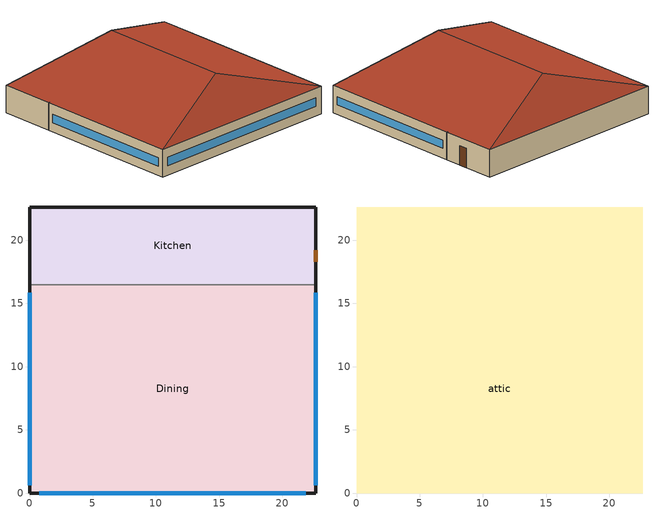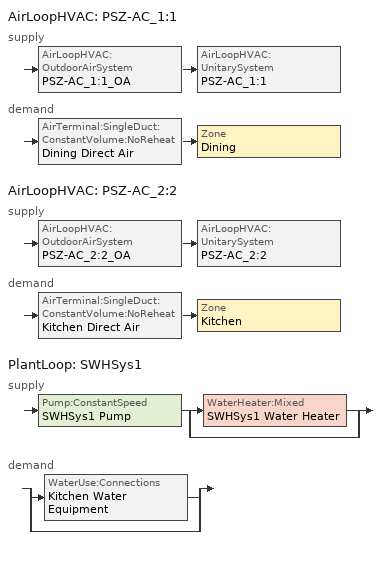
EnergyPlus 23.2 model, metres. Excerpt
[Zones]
Dining
 floor ground (Dining_Floor_Ffactor): 22.61,16.44 22.61,0 0,0 0,16.44 z0
 wall outside (nonres_ext_wall): 0,16.44 0,0 22.61,0 22.61,16.44 z0:3.05
 wall to Kitchen (int_wall): 22.61,16.44 0,16.44 z0:3.05
 window (NonreseastwestWindow_U_0.36_SHGC_0.38): 22.61,0.6 22.61,15.84 / 0,15.84 0,0.6 z1.07:1.98
 window (NonresWindow_U_0.36_SHGC_0.38): 0.75,0 21.86,0 z1.07:1.98
Kitchen
 floor ground (Kitchen_Floor_Ffactor): 22.61,22.61 22.61,16.44 0,16.44 0,22.61 z0
 wall outside (nonres_ext_wall): 22.61,16.44 22.61,22.61 0,22.61 0,16.44 z0:3.05
 door (Swinging Door_con): 22.61,18.29 22.61,19.21 z0:2.13
attic
 floor to Dining (nonres_roof_floor): 0,0 0,16.44 22.61,16.44 22.61,0 z3.05
 floor to Kitchen (nonres_roof_floor): 22.61,22.61 22.61,16.44 0,16.44 0,22.61 z3.05
 roof outside (AtticRoofDeck): 22.61,0,3.05 22.61,22.61,3.05 11.3,18.84,6.82 11.3,3.77,6.82; 22.61,22.61,3.05 0,22.61,3.05 11.3,18.84,6.82; 0,0,3.05 22.61,0,3.05 11.3,3.77,6.82; 0,22.61,3.05 0,0,3.05 11.3,3.77,6.82 11.3,18.84,6.82
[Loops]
AirLoopHVAC 'PSZ-AC_1:1'
 supply: AirLoopHVAC:OutdoorAirSystem 'PSZ-AC_1:1_OA' > AirLoopHVAC:UnitarySystem 'PSZ-AC_1:1'
 demand: AirTerminal:SingleDuct:ConstantVolume:NoReheat 'Dining Direct Air' > Zone 'Dining'
AirLoopHVAC 'PSZ-AC_2:2'
 supply: AirLoopHVAC:OutdoorAirSystem 'PSZ-AC_2:2_OA' > AirLoopHVAC:UnitarySystem 'PSZ-AC_2:2'
 demand: AirTerminal:SingleDuct:ConstantVolume:NoReheat 'Kitchen Direct Air' > Zone 'Kitchen'
PlantLoop 'SWHSys1'
 supply: Pump:ConstantSpeed 'SWHSys1 Pump' > split
  | WaterHeater:Mixed 'SWHSys1 Water Heater'
  | bypass
 demand: split
  | WaterUse:Connections 'Kitchen Water Equipment'
  | bypass
[Building]
RestaurantSitDown: Loads convergence tolerance value=0.04; Maximum number of warmup days=15; Minimum number of warmup days=6; North axis=0; Solar distribution=FullInteriorAndExterior; Temperature convergence tolerance value=0.2; Terrain=City
[Site:GroundTemperature:FCfactorMethod]
January ground temperature=7.1; February ground temperature=3; March ground temperature=-1; April ground temperature=0.8; May ground temperature=-0.2; June ground temperature=4.8; July ground temperature=6.1; August ground temperature=13.7; September ground temperature=22.2; October ground temperature=22.7; November ground temperature=21.7; December ground temperature=18.5
[Site:Location]
Denver-Aurora-Buckley.AFB_CO_USA WMO=724695: Elevation=1726; Latitude=39.72; Longitude=-104.75; Time zone=-7
[Site:WaterMainsTemperature]
Annual average outdoor air temperature=9.95; Calculation method=Correlation; Maximum difference in monthly average outdoor air temperatures=23.7
[SizingPeriod:DesignDay] Barometric pressure=82237; Day of month=21; Daylight saving time indicator=No; Dry bulb temperature range modifier type=DefaultMultipliers; Humidity condition type=WetBulb; Rain indicator=No; Snow indicator=No
Name | Ashrae clear sky optical depth for beam irradiance taub | Ashrae clear sky optical depth for diffuse irradiance taud | Daily dry bulb temperature range | Day type | Maximum dry bulb temperature | Month | Solar model indicator | Wetbulb or dewpoint at maximum dry bulb | Wind direction | Wind speed | Sky clearness
Denver-Aurora-Buckley.AFB_CO_USA Ann Clg .4% Condns DB=>MWB | 0.423 | 2.02 | 14.8 | SummerDesignDay | 33.9 | 7 | ASHRAETau | 15 | 30 | 3.6
Denver-Aurora-Buckley.AFB_CO_USA Ann Htg 99.6% Condns DB |  |  | 0 | WinterDesignDay | -17.9 | 12 | ASHRAEClearSky | -17.9 | 180 | 2.5 | 0
[Construction]
AtticRoofDeck: F12 Asphalt shingles, G02 16mm plywood
InteriorFurnishings: Std Wood 6inch
NonresWindow_U_0.36_SHGC_0.38: Nonres Window Glazing Layer
NonreseastwestWindow_U_0.36_SHGC_0.38: Nonres East West Glazing Layer
Swinging Door_con: Opaque Door panel_con
int_wall: G01 13mm gypsum board, G01 13mm gypsum board
nonres_ext_wall: F07 25mm stucco, G01 16mm gypsum board, Nonres_Exterior_Wall_Insulation, G01 16mm gypsum board
nonres_roof_floor: G01 16mm gypsum board, Nonres_Roof_Insulation
[Construction:FfactorGroundFloor] F factor=0.90012
Name | Area | Perimeterexposed
Dining_Floor_Ffactor | 371.748 | 55.4941
Kitchen_Floor_Ffactor | 139.405 | 34.9407
[Material]
Name | Conductivity | Density | Roughness | Solar absorptance | Specific heat | Thermal absorptance | Thickness | Visible absorptance
F07 25mm stucco | 0.72 | 1856 | Smooth | 0.7 | 840 | 0.9 | 0.0254 | 0.7
F12 Asphalt shingles | 0.04 | 1120 | VeryRough | 0.7 | 1260 | 0.9 | 0.0032
G01 13mm gypsum board | 0.16 | 800 | Smooth | 0.7 | 1090 | 0.9 | 0.0127 | 0.5
G01 16mm gypsum board | 0.16 | 800 | MediumSmooth |  | 1090 |  | 0.0159
G02 16mm plywood | 0.12 | 544 | Smooth |  | 1210 |  | 0.0159
Std Wood 6inch | 0.12 | 540 | MediumSmooth | 0.7 | 1210 | 0.9 | 0.15 | 0.7
[Material:NoMass] Solar absorptance=0.7; Thermal absorptance=0.9; Visible absorptance=0.7
Name | Roughness | Thermal resistance
Nonres_Exterior_Wall_Insulation | MediumSmooth | 2.81843
Nonres_Roof_Insulation | MediumSmooth | 8.09878
Opaque Door panel_con | MediumRough | 0.475964
[WindowMaterial:SimpleGlazingSystem] Solar heat gain coefficient=0.38; U factor=2.04417; Visible transmittance=0.418
Nonres East West Glazing Layer; Nonres Window Glazing Layer
[AirLoopHVAC] Design supply air flow rate=Autosize
PSZ-AC_1:1; PSZ-AC_2:2
[AirLoopHVAC:UnitarySystem] Availability schedule=ALWAYS_ON; Control type=Load; Cooling supply air flow rate=Autosize; Cooling supply air flow rate method=SupplyAirFlowRate; Dehumidification control type=None; Dx heating coil sizing ratio=1; Fan placement=DrawThrough; Heating supply air flow rate=Autosize; Heating supply air flow rate method=SupplyAirFlowRate; Latent load control=SensibleOnlyLoadControl; Maximum supply air temperature=Autosize; Minimum supply air temperature=2; No load supply air flow rate=Autosize; No load supply air flow rate method=SupplyAirFlowRate; Supply air fan operating mode schedule=HVACOperationSchd; Use doas dx cooling coil=No
Name | Controlling zone or thermostat location | Cooling coil | Design specification multispeed object | Heating coil | Supply fan
PSZ-AC_1:1 | Dining | PSZ-AC_1:1_CoolC DXCoil | PSZ-AC_1:1_Unitary_Package_DX_Perf | PSZ-AC_1:1_HeatC | PSZ-AC_1:1_addAQ Fan
PSZ-AC_2:2 | Kitchen | PSZ-AC_2:2_CoolC DXCoil | PSZ-AC_2:2_Unitary_Package_DX_Perf | PSZ-AC_2:2_HeatC | PSZ-AC_2:2_addAQ Fan
[AirTerminal:SingleDuct:ConstantVolume:NoReheat] Availability schedule=ALWAYS_ON; Maximum air flow rate=Autosize
Dining Direct Air; Kitchen Direct Air
[AvailabilityManager:NightCycle] Applicability schedule=ALWAYS_ON; Control type=CycleOnAny; Cycling run time=1800; Cycling run time control type=FixedRunTime; Fan schedule=HVACOperationSchd; Thermostat tolerance=1
PSZ-AC_1:1 Availability Manager; PSZ-AC_2:2 Availability Manager
[Coil:Cooling:DX:MultiSpeed] 2017 speed 1 rated evaporator fan power per volume flow rate=0; 2017 speed 2 rated evaporator fan power per volume flow rate=0; 2023 speed 1 rated evaporator fan power per volume flow rate=934.4; 2023 speed 2 rated evaporator fan power per volume flow rate=934.4; Apply latent degradation to speeds greater than 1=No; Apply part load fraction to speeds greater than 1=No; Availability schedule=ALWAYS_ON; Basin heater setpoint temperature=2; Condenser type=AirCooled; Fuel type=Electricity; Maximum outdoor dry bulb temperature for crankcase heater operation=10; Number of speeds=2; Speed 1 energy input ratio function of flow fraction curve=PSZ-AC_CoolCStandard10Ton_EIRFFF; Speed 1 energy input ratio function of temperature curve=PSZ-AC_CoolCStandard10Ton_EIRFT; Speed 1 evaporative condenser effectiveness=0.9; Speed 1 part load fraction correlation curve=PSZ-AC_CoolCStandard10Ton_PLR; Speed 1 rated waste heat fraction of power input=0.2; Speed 1 total cooling capacity function of flow fraction curve=PSZ-AC_CoolCStandard10Ton_CapFF; Speed 1 total cooling capacity function of temperature curve=PSZ-AC_CoolCStandard10Ton_CapFT; Speed 2 energy input ratio function of flow fraction curve=PSZ-AC_CoolCStandard10Ton_EIRFFF; Speed 2 energy input ratio function of temperature curve=PSZ-AC_CoolCStandard10Ton_EIRFT; Speed 2 evaporative condenser effectiveness=0.9; Speed 2 part load fraction correlation curve=PSZ-AC_CoolCStandard10Ton_PLR; Speed 2 rated waste heat fraction of power input=0.2; Speed 2 total cooling capacity function of flow fraction curve=PSZ-AC_CoolCStandard10Ton_CapFF; Speed 2 total cooling capacity function of temperature curve=PSZ-AC_CoolCStandard10Ton_CapFT
Name | Speed 1 gross rated cooling cop | Speed 1 gross rated sensible heat ratio | Speed 1 gross rated total cooling capacity | Speed 1 rated air flow rate | Speed 2 gross rated cooling cop | Speed 2 gross rated sensible heat ratio | Speed 2 gross rated total cooling capacity | Speed 2 rated air flow rate
PSZ-AC_1:1_CoolC DXCoil | 3.73224 | 0.7707 | 35023.2 | 2.60651 | 3.73224 | 0.7707 | 70046.41 | 3.90977
PSZ-AC_2:2_CoolC DXCoil | 3.79883 | 0.72529 | 18556.8 | 1.19644 | 3.79883 | 0.72529 | 37113.53 | 1.79466
[Coil:Heating:Fuel] Availability schedule=ALWAYS_ON; Burner efficiency=0.8; Fuel type=NaturalGas; Nominal capacity=Autosize
PSZ-AC_1:1_HeatC; PSZ-AC_2:2_HeatC
[Controller:OutdoorAir] Economizer control action type=ModulateFlow; Economizer control type=DifferentialDryBulb; Lockout type=LockoutWithHeating; Maximum outdoor air flow rate=Autosize; Minimum limit type=FixedMinimum; Minimum outdoor air flow rate=Autosize
Name | Maximum fraction of outdoor air schedule | Minimum outdoor air schedule
PSZ-AC_1:1_OA_Controller | SZ_system_OA_Max_Frac_SCH | MinOA_MotorizedDamper_Sched
PSZ-AC_2:2_OA_Controller |  | MinOA_SDKitch_Sched
[Daylighting:Controls]
Dining_DaylCtrl: Daylighting reference point name 1=Dining_DaylRefPt1; Fraction of lights controlled by reference point 1=0.25; Illuminance setpoint at reference point 1=215; Daylighting reference point name 2=Dining_DaylRefPt2; Fraction of lights controlled by reference point 2=0.25; Illuminance setpoint at reference point 2=215; Daylighting method=SplitFlux; Glare calculation azimuth angle of view direction clockwise from zone y axis=180; Glare calculation daylighting reference point=Dining_DaylRefPt1; Lighting control type=ContinuousOff; Maximum allowable discomfort glare index=22; Minimum input power fraction for continuous or continuousoff dimming control=0.2; Minimum light output fraction for continuous or continuousoff dimming control=0.2; Number of stepped control steps=3; Probability lighting will be reset when needed in manual stepped control=1; Zone or space=Dining
[DesignSpecification:OutdoorAir]
Name | Outdoor air flow per zone | Outdoor air flow per zone floor area | Outdoor air method
SZ DSOA Dining | 0 | 0.00358138 | Flow/Area
SZ DSOA Kitchen | 1.21708 | 0.000799956 | Maximum
[ElectricEquipment] Design level calculation method=EquipmentLevel
Name | Design level | End use subcategory | Fraction latent | Fraction lost | Fraction radiant | Schedule | Zone or zonelist or space or spacelist
Dining_MiscElec_Equip | 24136.7 | Cooking | 0.25 | 0 | 0.3 | BLDG_EQUIP_SCH | Dining
Kitchen_MiscElec_Equip | 56318.9 | Cooking | 0.25 | 0.2 | 0.3 | BLDG_EQUIP_SCH | Kitchen
Kitchen_Reach-in-Freezer | 277.5 | ReachInFreezer | 0 | 0 | 0.25 | Always_on | Kitchen
Kitchen_Reach-in-Refrigerator | 313.3 | ReachInRefrigerator | 0 | 0 | 0.25 | Always_on | Kitchen
[EnergyManagementSystem:Actuator] Actuated component control type=Electricity Rate; Actuated component type=Lights
Name | Actuated component unique
Dining_Light_Actuator | Dining_lights
Kitchen_Light_Actuator | Kitchen_lights
[EnergyManagementSystem:InternalVariable] Internal data type=Zone Floor Area
Name | Internal data index key
Dining_Area | Dining
Kitchen_Area | Kitchen
[EnergyManagementSystem:Program]
SET_Dining_Light_EMS_Program: SET Dining_LSr_IP=0.093*Dining_LSr/Dining_Area; IF (Dining_Occ_Sensor <= 0) && (Dining_LSr_IP >= 0.02); SET Dining_Light_Actuator = 0.02*Dining_Area/0.09290304; ELSE; SET Dining_Light_Actuator = NULL; ENDIF
SET_Kitchen_Light_EMS_Program: SET Kitchen_LSr_IP=0.093*Kitchen_LSr/Kitchen_Area; IF (Kitchen_Occ_Sensor <= 0) && (Kitchen_LSr_IP >= 0.02); SET Kitchen_Light_Actuator = 0.02*Kitchen_Area/0.09290304; ELSE; SET Kitchen_Light_Actuator = NULL; ENDIF
[EnergyManagementSystem:ProgramCallingManager]
SET_Dining_Light_EMS_Program_Prog_Manager: BeginTimestepBeforePredictor; SET_Dining_Light_EMS_Program
SET_Kitchen_Light_EMS_Program_Prog_Manager: BeginTimestepBeforePredictor; SET_Kitchen_Light_EMS_Program
[EnergyManagementSystem:Sensor]
Name | Output variable or output meter index key | Output variable or output meter
Dining_LSr | Dining | Zone Lights Electricity Rate
Dining_Occ_Sensor | Dining People | People Occupant Count
Kitchen_LSr | Kitchen | Zone Lights Electricity Rate
Kitchen_Occ_Sensor | Kitchen People | People Occupant Count
OAT_F |  | Site Outdoor Air Drybulb Temperature
[Exterior:Lights] Control option=AstronomicalClock; End use subcategory=General
Name | Design level | Schedule
Exterior_Lights_a | 154.01 | Exterior_lighting_schedule_a
Exterior_Lights_b | 1459.5 | Exterior_lighting_schedule_b_2016
[Fan:SystemModel] Availability schedule=HVACOperationSchd; Design electric power consumption=Autosize; Design maximum air flow rate=Autosize; Design power sizing method=TotalEfficiencyAndPressure; Electric power minimum flow rate fraction=1; End use subcategory=General; Motor in air stream fraction=1; Number of speeds=2; Speed control method=Discrete; Speed electric power fraction 1=0.4; Speed flow fraction 1=0.66; Speed electric power fraction 2=1; Speed flow fraction 2=1
Name | Design pressure rise | Fan total efficiency | Motor efficiency | Night ventilation mode pressure rise
PSZ-AC_1:1_addAQ Fan | 1018.41 | 0.59605 | 0.917 | 1018.41
PSZ-AC_2:2_addAQ Fan | 622.5 | 0.58175 | 0.895 | 622.5
[Fan:ZoneExhaust] Availability schedule=Hours_of_operation; End use subcategory=General
Name | Fan total efficiency | Maximum flow rate | Pressure rise | Balanced exhaust fraction schedule
Dining Exhaust Fan | 1 | 1.33137 | 0
Kitchen Exhaust Fan | 0.385 | 2.54851 | 124.5 | Kitchen Exhaust Fan Balanced Exhaust Fraction Schedule
[GasEquipment]
Kitchen_MiscGas_Equip: Design level=90512.5; Design level calculation method=EquipmentLevel; End use subcategory=Cooking; Fraction latent=0.1; Fraction lost=0.7; Fraction radiant=0.2; Schedule=Rest_GAS_EQUIP_SCH; Zone or zonelist or space or spacelist=Kitchen
[InternalMass] Construction=InteriorFurnishings
Name | Zone or zonelist | Surface area
Dining_InternalMass_1 | Dining | 743.4961
Kitchen_InternalMass_1 | Kitchen | 278.8105
[Lights] Design level calculation method=Watts/Area; End use subcategory=LightsWired; Fraction radiant=0.7; Fraction replaceable=1; Fraction visible=0.2; Return air fraction=0; Return air fraction calculated from plenum temperature=No
Name | Schedule | Watts per zone floor area | Zone or zonelist or space or spacelist
Dining_Lights | BLDG_LIGHT_DINING_SCH | 6.45835 | Dining
Kitchen_Lights | BLDG_LIGHT_KITCHEN_SCH | 11.7327 | Kitchen
[People] Activity level schedule=ACTIVITY_SCH; Air velocity schedule=AIR_VELO_SCH; Clothing insulation calculation method=ClothingInsulationSchedule; Clothing insulation schedule=CLOTHING_SCH; Enable ashrae 55 comfort warnings=No; Fraction radiant=0.3; Mean radiant temperature calculation type=ZoneAveraged; Number of people schedule=BLDG_OCC_SCH; Sensible heat fraction=Autocalculate; Thermal comfort model 1 type=Fanger; Work efficiency schedule=WORK_EFF_SCH
Name | Floor area per person | Number of people calculation method | Zone or zonelist or space or spacelist | Number of people
Dining People | 1.327 | Area/Person | Dining
Kitchen People |  | People | Kitchen | 7.5279
[PlantEquipmentList]
SWHSys1 Equipment List: SWHSys1 Water Heater, WaterHeater:Mixed
[PlantEquipmentOperation:HeatingLoad]
SWHSys1 Operation Scheme: Load range 1 lower limit=0; Load range 1 upper limit=1e+15; Range 1 equipment list=SWHSys1 Equipment List
[PlantEquipmentOperationSchemes]
SWHSys1 Loop Operation Scheme List: Control scheme 1=SWHSys1 Operation Scheme; Control scheme 1 schedule=PlantOnSched
[PlantLoop]
SWHSys1: Fluid type=Water; Load distribution scheme=Optimal; Maximum loop flow rate=Autosize; Maximum loop temperature=60; Minimum loop flow rate=0; Minimum loop temperature=10; Plant equipment operation scheme=SWHSys1 Loop Operation Scheme List; Plant loop volume=Autocalculate
[Pump:ConstantSpeed]
SWHSys1 Pump: Design flow rate=Autosize; Design power consumption=Autosize; Design pump head=29891; Fraction of motor inefficiencies to fluid stream=0; Motor efficiency=0.3; Pump control type=Intermittent
[Refrigeration:Case] Zone=Kitchen; Anti sweat heater control type=None; Availability schedule=ALWAYS_ON; Case anti sweat heater power per unit length=0; Case height=0; Case lighting schedule=walkin_occ_lght_sch; Defrost energy correction curve type=None; Fraction of lighting energy to case=1; Humidity at zero anti sweat heater energy=0; Latent case credit curve type=CaseTemperatureMethod; Minimum anti sweat heater power per unit length=0; Rated ambient relative humidity=55; Rated ambient temperature=23.88; Standard case lighting power per unit length=33
Name | Case credit fraction schedule | Case defrost drip down schedule | Case defrost power per unit length | Case defrost schedule | Case defrost type | Case length | Case operating temperature | Fraction of anti sweat heater energy to case | Latent case credit curve | Operating case fan power per unit length | Rated latent heat ratio | Rated runtime fraction | Rated total cooling capacity per unit length | Refrigerated case restocking schedule | Standard case fan power per unit length | Under case hvac return air fraction
Kitchen_Case:1_WALKINFREEZER | Kitchen_Case:1_WALKINFREEZER_CaseCreditReduxSched | Kitchen_Case:1_WALKINFREEZER_CaseDripDown2aDaySched | 820 | Kitchen_Case:1_WALKINFREEZER_CaseDefrost2aDaySched | Electric | 2.44 | -23 | 0 | Kitchen_Case:1_WALKINFREEZERSingleShelfHorizontal_LatentEnergyMult | 21.1429 | 0.1 | 0.4 | 688 | Kitchen_Case:1_WALKINFREEZER_WalkInStockingSched | 21.1429 | 0
Kitchen_Case:2_SELFCONTAINEDDISPLAYCASE |  |  | 0 |  | None | 3.05 | 2 | 0.2 | Kitchen_Case:2_SELFCONTAINEDDISPLAYCASEMultiShelfVertical_LatentEnergyMult | 18.8571 | 0.08 | 0.85 | 734 | Kitchen_Case:2_SELFCONTAINEDDISPLAYCASE_CaseStockingSched | 18.8571 | 0.05
[Refrigeration:CompressorRack] Condenser type=AirCooled; Design condenser fan power=330; Heat rejection location=Zone
Name | Compressor rack cop function of temperature curve | Condenser fan power function of temperature curve | Design compressor rack cop | End use subcategory | Refrigeration case name or walkin name or caseandwalkinlist
RACK1 | RACK1_RackCOPfTCurve | RACK1_RackCondFanCurve2 | 2.51 | LowTempRefrigeration | Kitchen_Case:1_WALKINFREEZER
RACK2 | RACK2_RackCOPfTCurve |  | 7.29 | MedTempRefrigeration | Kitchen_Case:2_SELFCONTAINEDDISPLAYCASE
[SetpointManager:MixedAir] Control variable=Temperature
Name | Setpoint node or nodelist
PSZ-AC_1:1_CoolC SAT Manager | PSZ-AC_1:1_CoolC-PSZ-AC_1:1_HeatCNode
PSZ-AC_1:1_HeatC MixedAir Manager | PSZ-AC_1:1_HeatC-PSZ-AC_1:1_FanNode
PSZ-AC_1:1_OAMixed Air Temp Manager | PSZ-AC_1:1_OA-PSZ-AC_1:1_CoolCNode
PSZ-AC_2:2_CoolC SAT Manager | PSZ-AC_2:2_CoolC-PSZ-AC_2:2_HeatCNode
PSZ-AC_2:2_HeatC MixedAir Manager | PSZ-AC_2:2_HeatC-PSZ-AC_2:2_FanNode
PSZ-AC_2:2_OAMixed Air Temp Manager | PSZ-AC_2:2_OA-PSZ-AC_2:2_CoolCNode
[SetpointManager:Scheduled]
SWHSys1 Loop Setpoint Manager: Control variable=Temperature; Schedule=SWHSys1-Loop-Temp-Schedule; Setpoint node or nodelist=SWHSys1 Supply Outlet Node
[SetpointManager:SingleZone:Cooling] Control variable=Temperature; Maximum supply air temperature=99; Minimum supply air temperature=12.8
Name | Control zone | Setpoint node or nodelist
SupAirTemp MngrDining - Clg | Dining | PSZ-AC_1:1 Supply Equipment Outlet Node
SupAirTemp MngrKitchen - Clg | Kitchen | PSZ-AC_2:2 Supply Equipment Outlet Node
[SetpointManager:SingleZone:Heating] Control variable=Temperature; Maximum supply air temperature=40; Minimum supply air temperature=12.8
Name | Control zone | Setpoint node or nodelist
SupAirTemp MngrDining - Htg | Dining | PSZ-AC_1:1 Zone Equipment Inlet Node
SupAirTemp MngrKitchen - Htg | Kitchen | PSZ-AC_2:2 Zone Equipment Inlet Node
[Sizing:Plant]
SWHSys1: Design loop exit temperature=60; Loop design temperature difference=5; Loop type=Heating
[Sizing:System] 100 outdoor air in cooling=No; 100 outdoor air in heating=No; Central cooling capacity control method=OnOff; Central cooling design supply air humidity ratio=0.007; Central cooling design supply air temperature=12.8; Central heating design supply air humidity ratio=0.008; Central heating design supply air temperature=40; Central heating maximum system air flow ratio=1; Cooling design capacity=Autosize; Cooling design capacity method=CoolingDesignCapacity; Cooling supply air flow rate=0; Cooling supply air flow rate method=DesignDay; Design outdoor air flow rate=Autosize; Heating design capacity=Autosize; Heating design capacity method=HeatingDesignCapacity; Heating supply air flow rate=0; Heating supply air flow rate method=DesignDay; Precool design humidity ratio=0.008; Precool design temperature=12.8; Preheat design humidity ratio=0.008; Preheat design temperature=7; System outdoor air method=ZoneSum; Type of load to size on=Sensible; Type of zone sum to use=Coincident; Zone maximum outdoor air fraction=1
PSZ-AC_1:1; PSZ-AC_2:2
[Sizing:Zone] Account for dedicated outdoor air system=No; Cooling design air flow method=DesignDayWithLimit; Cooling design air flow rate=0; Cooling minimum air flow fraction=0; Dedicated outdoor air high setpoint temperature for design=Autosize; Dedicated outdoor air low setpoint temperature for design=Autosize; Dedicated outdoor air system control strategy=NeutralSupplyAir; Heating design air flow method=DesignDay; Heating design air flow rate=0; Zone cooling design supply air humidity ratio=0.007; Zone cooling design supply air temperature=12.8; Zone cooling design supply air temperature input method=SupplyAirTemperature; Zone heating design supply air humidity ratio=0.008; Zone heating design supply air temperature=40; Zone heating design supply air temperature input method=SupplyAirTemperature
Name | Cooling minimum air flow | Cooling minimum air flow per zone floor area | Design specification outdoor air object
Dining | 0 | 0.00358118 | SZ DSOA Dining
Kitchen | 1.21708 |  | SZ DSOA Kitchen
[ThermostatSetpoint:DualSetpoint]
Name | Cooling setpoint temperature schedule | Heating setpoint temperature schedule
Dining DualSPSched | CLGSETP_SCH_NO_OPTIMUM | HTGSETP_SCH_NO_OPTIMUM
Kitchen DualSPSched | CLGSETP_KITCHEN_SCH_NO_OPTIMUM | HTGSETP_KITCHEN_SCH_NO_OPTIMUM
[UnitarySystemPerformance:Multispeed] Cooling speed supply air flow ratio 1=0.66; Heating speed supply air flow ratio 1=1; Cooling speed supply air flow ratio 2=1; Heating speed supply air flow ratio 2=1; No load supply air flow rate ratio=0.66; Number of speeds for cooling=2; Number of speeds for heating=2; Single mode operation=No
PSZ-AC_1:1_Unitary_Package_DX_Perf; PSZ-AC_2:2_Unitary_Package_DX_Perf
[WaterHeater:Mixed] Ambient temperature indicator=Zone; Ambient temperature zone=KITCHEN; Deadband temperature difference=2; Heater control type=Cycle; Maximum temperature limit=82.2222
Name | Cold water supply temperature schedule | Heater fuel type | Heater maximum capacity | Heater minimum capacity | Heater thermal efficiency | Off cycle loss coefficient to ambient temperature | Off cycle parasitic fuel type | Off cycle parasitic heat fraction to tank | On cycle loss coefficient to ambient temperature | Peak use flow rate | Setpoint temperature schedule | Tank volume | Use flow rate fraction schedule | Indirect water heating recovery time | Off cycle parasitic fuel consumption rate | On cycle parasitic fuel consumption rate | On cycle parasitic fuel type | Source side design flow rate | Source side effectiveness | Use side design flow rate | Use side effectiveness
SHW Booster Water Heater | Booster Water Inlet Temp Schedule | Electricity | 8000 | 0 | 1 | 1.05316 | Electricity | 0 | 1.05316 | 8.391e-05 | Booster Water Setpoint Temp Schedule | 0.0227125 | BLDG_SWH_SCH
SWHSys1 Water Heater |  | NaturalGas | 58614.21 |  | 0.805127 | 9.64329 | NaturalGas | 0.8 | 9.64329 |  | SWHSys1 Water Heater Setpoint Temperature Schedule Name | 0.757082 |  | 1.5 | 947.76 | 947.76 | NaturalGas | Autosize | 1 | Autosize | 1
[WaterUse:Connections]
Kitchen Water Equipment: Water use equipment name 1=Kitchen Water Equipment
[WaterUse:Equipment]
Kitchen Water Equipment: Zone=Kitchen; End use subcategory=WaterUse; Flow rate fraction schedule=BLDG_SWH_SCH; Hot water supply temperature schedule=Kitchen Water Equipment Hot Supply Temp Sched; Latent fraction schedule=Kitchen Water Equipment Latent fract sched; Peak flow rate=0.00013985; Sensible fraction schedule=Kitchen Water Equipment Sensible fract sched
[Zone] Floor area=Autocalculate; Multiplier=1; Type=1
Name | Ceiling height | Part of total floor area | Volume
Dining | 3.0488 | Yes | 1133.39
Kitchen | 3.0488 | Yes | 425.0187
attic | -9999 | No | 856.2589
[ZoneControl:Thermostat] Control type schedule=Dual Zone Control Type Sched
Name | Zone or zonelist | Control 1
Dining Thermostat | Dining | Dining DualSPSched
Kitchen Thermostat | Kitchen | Kitchen DualSPSched
[Zone equipment]
Dining: Dining Exhaust Fan, Dining Direct Air
Kitchen: Kitchen Exhaust Fan, Kitchen Direct Air
[ZoneInfiltration:DesignFlowRate] Temperature term coefficient=0; Velocity squared term coefficient=0
Name | Constant term coefficient | Design flow rate | Design flow rate calculation method | Schedule | Velocity term coefficient | Zone or zonelist or space or spacelist | Flow rate per exterior surface area
Dining_Door_Infiltration | 1 | 0.389828 | Flow/Zone | VESTIBULE_DOOR_INFIL_SCH | 0 | Dining
Dining_Infiltration | 0 |  | Flow/ExteriorArea | INFIL_SCH_PNNL | 0.224 | Dining | 0.00056896
Kitchen_Infiltration | 0 |  | Flow/ExteriorArea | INFIL_SCH_PNNL | 0.224 | Kitchen | 0.00056896
attic_Infiltration | 1 | 0.2378 | Flow/Zone | ALWAYS_ON | 0 | attic
[Curve:Biquadratic] Maximum value of x=22; Maximum value of y=46; Minimum value of x=17; Minimum value of y=29
Name | Coefficient1 constant | Coefficient2 x | Coefficient3 x 2 | Coefficient4 y | Coefficient5 y 2 | Coefficient6 x y
PSZ-AC_CoolCStandard10Ton_CapFT | 0.42415 | 0.04426 | -0.00042 | 0.00333 | -8e-05 | -0.00021
PSZ-AC_CoolCStandard10Ton_EIRFT | 1.23649 | -0.02431 | 0.00057 | -0.01434 | 0.00063 | -0.00038
[Curve:Cubic] Maximum value of x=20; Minimum value of x=-35
Name | Coefficient1 constant | Coefficient2 x | Coefficient3 x 2 | Coefficient4 x 3
Kitchen_Case:1_WALKINFREEZERSingleShelfHorizontal_LatentEnergyMult | 0.0236 | 0.0006 | 0 | 0
Kitchen_Case:2_SELFCONTAINEDDISPLAYCASEMultiShelfVertical_LatentEnergyMult | 0.0265263 | 0.00107803 | 6.02558e-05 | 1.23732e-06
[Curve:Quadratic]
Name | Maximum value of x | Minimum value of x | Coefficient1 constant | Coefficient2 x | Coefficient3 x 2
PSZ-AC_CoolCStandard10Ton_CapFF | 1.13877 | 0.75918 | 0.77136 | 0.34053 | -0.11088
PSZ-AC_CoolCStandard10Ton_EIRFFF | 1.13877 | 0.75918 | 1.2055 | -0.32953 | 0.12308
PSZ-AC_CoolCStandard10Ton_PLR | 1 | 0 | 0.771 | 0.229 | 0
RACK1_RackCOPfTCurve | 35 | 10 | 1.7603 | -0.0377 | 0.0004
RACK1_RackCondFanCurve2 | 35 | 0 | 0 | 0.0286 | 0
RACK2_RackCOPfTCurve | 50 | 0 | 1 | 0 | 0
[Schedule:Compact]
ACTIVITY_SCH: Through: 12/31, For: AllDays, Until: 24:00, 120
AIR_VELO_SCH; Kitchen Water Equipment Sensible fract sched: Through: 12/31, For: AllDays, Until: 24:00, 0.2
ALWAYS_ON; PlantOnSched: Through: 12/31, For: AllDays, Until: 24:00, 1
BLDG_EQUIP_SCH: Through: 12/31, For: Weekdays Saturday, Until: 01:00, 0.0298304, Until: 02:00, 0.0198869, Until: 03:00, 0.0298304, Until: 04:00, 0.0198869, Until: 05:00, 0.0497173, Until: 06:00, 0.119867, Until: 07:00, 0.129856, Until: 08:00, 0.149834, Until: 09:00, 0.179801, Until: 10:00, 0.209767, Until: 11:00, 0.259712, Until: 12:00, 0.289679, Until: 13:00, 0.269701, Until: 14:00, 0.249723, Until: 15:00, 0.229745, Until: 16:00, 0.229745, Until: 17:00, 0.259712, Until: 18:00, 0.259712, Until: 19:00, 0.239734, Until: 20:00, 0.219756, Until: 21:00, 0.199778, Until: 22:00, 0.179801, Until: 23:00, 0.0899003, Until: 24:00, 0.0298304, For: SummerDesignDay, Until: 24:00, 0.29, For: WinterDesignDay, Until: 24:00, 0, For: Sunday Holidays AllOtherDays, Until: 01:00, 0.0298304, Until: 02:00, 0.0198869, Until: 03:00, 0.0298304, Until: 04:00, 0.0198869, Until: 05:00, 0.0497173, Until: 06:00, 0.119322, Until: 07:00, 0.129856, Until: 08:00, 0.149834, Until: 09:00, 0.179801, Until: 10:00, 0.209767, Until: 11:00, 0.259712, Until: 12:00, 0.289679, Until: 13:00, 0.269701, Until: 14:00, 0.249723, Until: 15:00, 0.229745, Until: 16:00, 0.229745, Until: 17:00, 0.259712, Until: 18:00, 0.259712, Until: 19:00, 0.239734, Until: 20:00, 0.219756, Until: 21:00, 0.199778, Until: 22:00, 0.179801, Until: 23:00, 0.0899003, Until: 24:00, 0.0299668
BLDG_LIGHT_DINING_SCH: Through: 12/31, For: Weekday, Until: 1:00, 0.140784, Until: 5:00, 0.15, Until: 6:00, 0.187713, Until: 8:00, 0.375425, Until: 10:00, 0.563138, Until: 22:00, 0.844706, Until: 23:00, 0.469281, Until: 24:00, 0.281569, For: Saturday, Until: 1:00, 0.187713, Until: 6:00, 0.15, Until: 8:00, 0.281569, Until: 10:00, 0.563138, Until: 17:00, 0.75085, Until: 22:00, 0.844706, Until: 23:00, 0.469281, Until: 24:00, 0.281569, For: SummerDesignDay, Until: 24:00, 1, For: WinterDesignDay, Until: 24:00, 0, For: Sunday Holidays AllOtherDays, Until: 1:00, 0.187713, Until: 6:00, 0.15, Until: 8:00, 0.281569, Until: 10:00, 0.469281, Until: 16:00, 0.656994, Until: 22:00, 0.563138, Until: 23:00, 0.469281, Until: 24:00, 0.281569
BLDG_LIGHT_KITCHEN_SCH: Through: 12/31, For: Weekday, Until: 1:00, 0.123345, Until: 5:00, 0.15, Until: 6:00, 0.16446, Until: 8:00, 0.32892, Until: 10:00, 0.49338, Until: 22:00, 0.74007, Until: 23:00, 0.41115, Until: 24:00, 0.24669, For: Saturday, Until: 1:00, 0.16446, Until: 6:00, 0.15, Until: 8:00, 0.24669, Until: 10:00, 0.49338, Until: 17:00, 0.65784, Until: 22:00, 0.74007, Until: 23:00, 0.41115, Until: 24:00, 0.24669, For: SummerDesignDay, Until: 24:00, 1, For: WinterDesignDay, Until: 24:00, 0, For: Sunday Holidays AllOtherDays, Until: 1:00, 0.16446, Until: 6:00, 0.15, Until: 8:00, 0.24669, Until: 10:00, 0.41115, Until: 16:00, 0.57561, Until: 22:00, 0.49338, Until: 23:00, 0.41115, Until: 24:00, 0.24669
BLDG_OCC_SCH: Through: 12/31, For: Weekdays, Until: 01:00, 0.05, Until: 05:00, 0, Until: 06:00, 0.05, Until: 07:00, 0.1, Until: 10:00, 0.4, Until: 11:00, 0.2, Until: 12:00, 0.5, Until: 13:00, 0.8, Until: 14:00, 0.7, Until: 15:00, 0.4, Until: 16:00, 0.2, Until: 17:00, 0.25, Until: 18:00, 0.5, Until: 21:00, 0.8, Until: 22:00, 0.5, Until: 23:00, 0.35, Until: 24:00, 0.2, For: SummerDesignDay, Until: 24:00, 1, For: WinterDesignDay, Until: 24:00, 0, For: Saturday, Until: 01:00, 0.05, Until: 06:00, 0, Until: 07:00, 0.05, Until: 09:00, 0.5, Until: 10:00, 0.4, Until: 11:00, 0.2, Until: 12:00, 0.45, Until: 14:00, 0.5, Until: 15:00, 0.35, Until: 18:00, 0.3, Until: 19:00, 0.7, Until: 20:00, 0.9, Until: 21:00, 0.7, Until: 22:00, 0.65, Until: 23:00, 0.55, Until: 24:00, 0.35, For: Sunday Holidays AllOtherDays, Until: 01:00, 0.05, Until: 06:00, 0, Until: 07:00, 0.05, Until: 09:00, 0.5, Until: 11:00, 0.2, Until: 12:00, 0.3, Until: 14:00, 0.5, Until: 15:00, 0.3, Until: 16:00, 0.2, Until: 17:00, 0.25, Until: 18:00, 0.35, Until: 19:00, 0.55, Until: 20:00, 0.65, Until: 21:00, 0.7, Until: 22:00, 0.35, Until: 24:00, 0.2
BLDG_SWH_SCH: Through: 12/31, For: Weekdays SummerDesignDay, Until: 01:00, 0.2, Until: 06:00, 0, Until: 07:00, 0.15, Until: 08:00, 0.6, Until: 09:00, 0.55, Until: 10:00, 0.45, Until: 11:00, 0.4, Until: 12:00, 0.45, Until: 13:00, 0.4, Until: 14:00, 0.35, Until: 17:00, 0.3, Until: 18:00, 0.4, Until: 19:00, 0.55, Until: 20:00, 0.6, Until: 21:00, 0.5, Until: 22:00, 0.55, Until: 23:00, 0.45, Until: 24:00, 0.25, For: Saturday WinterDesignDay, Until: 01:00, 0.2, Until: 06:00, 0, Until: 09:00, 0.15, Until: 10:00, 0.5, Until: 11:00, 0.45, Until: 13:00, 0.5, Until: 14:00, 0.45, Until: 16:00, 0.4, Until: 17:00, 0.35, Until: 18:00, 0.4, Until: 20:00, 0.55, Until: 21:00, 0.5, Until: 22:00, 0.55, Until: 23:00, 0.4, Until: 24:00, 0.3, For: Sunday Holidays AllOtherDays, Until: 01:00, 0.25, Until: 06:00, 0, Until: 10:00, 0.15, Until: 12:00, 0.5, Until: 14:00, 0.4, Until: 17:00, 0.3, Until: 18:00, 0.4, Until: 20:00, 0.5, Until: 21:00, 0.4, Until: 22:00, 0.5, Until: 23:00, 0.4, Until: 24:00, 0.2
Booster Water Inlet Temp Schedule: THROUGH: 12/31, FOR: AllDays, UNTIL: 24:00, 60
Booster Water Setpoint Temp Schedule: THROUGH: 12/31, FOR: AllDays, UNTIL: 24:00, 82.22
CLGSETP_KITCHEN_SCH_NO_OPTIMUM: Through: 12/31, For: SummerDesignDay, Until: 01:00, 26, Until: 05:00, 30, Until: 06:00, 28, Until: 24:00, 26, For: Weekdays, Until: 01:00, 26, Until: 04:00, 30, Until: 05:00, 26, Until: 06:00, 26, Until: 24:00, 26, For: Saturday, Until: 01:00, 26, Until: 04:00, 30, Until: 05:00, 26, Until: 06:00, 26, Until: 24:00, 26, For: WinterDesignDay, Until: 24:00, 30, For: Sunday Holidays AllOtherDays, Until: 01:00, 26, Until: 04:00, 30, Until: 05:00, 26, Until: 06:00, 26, Until: 24:00, 26
CLGSETP_SCH_NO_OPTIMUM: Through: 12/31, For: SummerDesignDay, Until: 05:00, 30, Until: 06:00, 26, Until: 24:00, 24, For: Weekdays, Until: 04:00, 30, Until: 05:00, 24, Until: 06:00, 24, Until: 24:00, 24, For: Saturday, Until: 04:00, 30, Until: 05:00, 24, Until: 06:00, 24, Until: 24:00, 24, For: WinterDesignDay, Until: 24:00, 30, For: Sunday Holidays AllOtherDays, Until: 04:00, 30, Until: 05:00, 24, Until: 06:00, 24, Until: 24:00, 24
CLOTHING_SCH: Through: 04/30, For: AllDays, Until: 24:00, 1, Through: 09/30, For: AllDays, Until: 24:00, 0.5, Through: 12/31, For: AllDays, Until: 24:00, 1
Dual Zone Control Type Sched: Through: 12/31, For: AllDays, Until: 24:00, 4
Exterior_lighting_schedule_a: Through:12/31, For:AllDays, Until: 01:00, 1, Until: 06:00, 0, Until: 24:00, 1
Exterior_lighting_schedule_b_2016: Through:12/31, For:AllDays, Until: 06:00, 0.5, Until: 24:00, 1
HTGSETP_KITCHEN_SCH_NO_OPTIMUM: Through: 12/31, For: Weekdays, Until: 01:00, 19, Until: 04:00, 15.6, Until: 05:00, 19, Until: 06:00, 19, Until: 24:00, 19, For: SummerDesignDay, Until: 24:00, 15.6, For: WinterDesignDay, Until: 24:00, 19, For: Saturday, Until: 01:00, 19, Until: 04:00, 15.6, Until: 05:00, 19, Until: 06:00, 19, Until: 24:00, 19, For: Sunday Holidays AllOtherDays, Until: 01:00, 19, Until: 04:00, 15.6, Until: 05:00, 19, Until: 06:00, 19, Until: 24:00, 19
HTGSETP_SCH_NO_OPTIMUM: Through: 12/31, For: Weekdays, Until: 04:00, 15.6, Until: 05:00, 21, Until: 06:00, 21, Until: 24:00, 21, For: SummerDesignDay, Until: 24:00, 15.6, For: WinterDesignDay, Until: 24:00, 21, For: Saturday, Until: 04:00, 15.6, Until: 05:00, 21, Until: 06:00, 21, Until: 24:00, 21, For: Sunday Holidays AllOtherDays, Until: 04:00, 15.6, Until: 05:00, 21, Until: 06:00, 21, Until: 24:00, 21
HVACOperationSchd; Hours_of_operation: Through: 12/31, For: Weekday SummerDesignDay, Until: 01:00, 1, Until: 05:00, 0, Until: 24:00, 1, For: Saturday WinterDesignDay, Until: 01:00, 1, Until: 05:00, 0, Until: 24:00, 1, For: Sunday Holidays AllOtherDays, Until: 01:00, 1, Until: 05:00, 0, Until: 24:00, 1
INFIL_SCH_PNNL: Through: 12/31, For: Weekdays SummerDesignDay, Until: 05:00, 1, Until: 24:00, 0.25, For: Saturday WinterDesignDay, Until: 05:00, 1, Until: 24:00, 0.25, For: Sunday Holidays AllOtherDays, Until: 05:00, 1, Until: 24:00, 0.25
Kitchen Exhaust Fan Balanced Exhaust Fraction Schedule: Through: 12/31, For: Weekday SummerDesignDay, Until: 01:00, 0.522434, Until: 05:00, 1, Until: 24:00, 0.522434, For: Saturday WinterDesignDay, Until: 01:00, 0.522434, Until: 05:00, 1, Until: 24:00, 0.522434, For: Sunday Holidays AllOtherDays, Until: 01:00, 0.522434, Until: 05:00, 1, Until: 24:00, 0.522434
Kitchen Water Equipment Hot Supply Temp Sched: Through: 12/31, For: AllDays, Until: 24:00, 55
Kitchen Water Equipment Latent fract sched: Through: 12/31, For: AllDays, Until: 24:00, 0.05
Kitchen_Case:1_WALKINFREEZER_CaseCreditReduxSched: Through: 12/31, For:AllDays, Interpolate:No, Until: 7:00, 0.2, Until: 21:00, 0.4, Until: 24:00, 0.2
Kitchen_Case:1_WALKINFREEZER_CaseDefrost2aDaySched: Through: 12/31, For:AllDays, Interpolate:Average, Until: 11:00, 0, Until: 11:20, 1, Until: 23:00, 0, Until: 23:20, 1, Until: 24:00, 0
Kitchen_Case:1_WALKINFREEZER_CaseDripDown2aDaySched: Through: 12/31, For:AllDays, Interpolate:Average, Until: 11:00, 0, Until: 11:30, 1, Until: 23:00, 0, Until: 23:30, 1, Until: 24:00, 0
Kitchen_Case:1_WALKINFREEZER_WalkInStockingSched: Through: 12/31, For: Tuesday Friday, Until: 4:00, 0, Until: 5:00, 725, Until: 6:00, 417, Until: 7:00, 290, Until: 24:00, 0, For: AllOtherDays, Until: 4:00, 0, Until: 5:00, 125, Until: 6:00, 117, Until: 7:00, 90, Until: 19:00, 0, Until: 20:00, 125, Until: 21:00, 117, Until: 22:00, 90, Until: 24:00, 0
Kitchen_Case:2_SELFCONTAINEDDISPLAYCASE_CaseStockingSched: Through: 12/31, For:AllDays, Until: 6:00, 0, Until: 7:00, 50, Until: 9:00, 70, Until: 10:00, 80, Until: 11:00, 70, Until: 13:00, 50, Until: 14:00, 80, Until: 15:00, 90, Until: 16:00, 80, Until: 24:00, 0
MinOA_MotorizedDamper_Sched: Through: 12/31, For: Weekdays SummerDesignDay, Until: 01:00, 1, Until: 06:00, 0, Until: 24:00, 1, For: Saturday, Until: 01:00, 1, Until: 06:00, 0, Until: 24:00, 1, For: WinterDesignDay, Until: 24:00, 1, For: Sunday Holidays AllOtherDays, Until: 01:00, 1, Until: 06:00, 0, Until: 24:00, 1
MinOA_SDKitch_Sched: Through: 12/31, For: Weekdays SummerDesignDay, Until: 06:00, 0, Until: 24:00, 1, For: Saturday, Until: 06:00, 0, Until: 24:00, 1, For: WinterDesignDay, Until: 24:00, 1, For: Sunday Holidays AllOtherDays, Until:06:00, 0, Until: 24:00, 1
Rest_GAS_EQUIP_SCH: Through: 12/31, For: Weekdays Saturday, Until: 01:00, 0.03, Until: 02:00, 0.02, Until: 03:00, 0.03, Until: 04:00, 0.02, Until: 05:00, 0.05, Until: 06:00, 0.12, Until: 07:00, 0.13, Until: 08:00, 0.15, Until: 09:00, 0.18, Until: 10:00, 0.21, Until: 11:00, 0.26, Until: 12:00, 0.29, Until: 13:00, 0.27, Until: 14:00, 0.25, Until: 15:00, 0.23, Until: 16:00, 0.23, Until: 17:00, 0.26, Until: 18:00, 0.26, Until: 19:00, 0.24, Until: 20:00, 0.22, Until: 21:00, 0.2, Until: 22:00, 0.18, Until: 23:00, 0.09, Until: 24:00, 0.03, For: SummerDesignDay, Until: 24:00, 0.29, For: WinterDesignDay, Until: 24:00, 0, For: Sunday Holidays AllOtherDays, Until: 01:00, 0.03, Until: 02:00, 0.02, Until: 03:00, 0.03, Until: 04:00, 0.02, Until: 05:00, 0.05, Until: 06:00, 0.12, Until: 07:00, 0.13, Until: 08:00, 0.15, Until: 09:00, 0.18, Until: 10:00, 0.21, Until: 11:00, 0.26, Until: 12:00, 0.29, Until: 13:00, 0.27, Until: 14:00, 0.25, Until: 15:00, 0.23, Until: 16:00, 0.23, Until: 17:00, 0.26, Until: 18:00, 0.26, Until: 19:00, 0.24, Until: 20:00, 0.22, Until: 21:00, 0.2, Until: 22:00, 0.18, Until: 23:00, 0.09, Until: 24:00, 0.03
SWHSys1 Water Heater Setpoint Temperature Schedule Name; SWHSys1-Loop-Temp-Schedule: Through: 12/31, For: AllDays, Until: 24:00, 60
VESTIBULE_DOOR_INFIL_SCH: Through: 12/31, For: Weekdays, Until: 06:00, 0, Until: 07:00, 0.131, Until: 10:00, 0.445, Until: 11:00, 0.241, Until: 12:00, 0.542, Until: 13:00, 0.821, Until: 14:00, 0.73, Until: 15:00, 0.445, Until: 16:00, 0.241, Until: 17:00, 0.345, Until: 18:00, 0.542, Until: 21:00, 0.821, Until: 22:00, 0.542, Until: 23:00, 0.345, Until: 24:00, 0.241, For: SummerDesignDay, Until: 24:00, 1, For: WinterDesignDay, Until: 24:00, 0, For: Saturday, Until: 06:00, 0, Until: 07:00, 0.131, Until: 09:00, 0.542, Until: 10:00, 0.445, Until: 11:00, 0.241, Until: 12:00, 0.445, Until: 14:00, 0.542, Until: 15:00, 0.445, Until: 18:00, 0.345, Until: 19:00, 0.73, Until: 20:00, 0.911, Until: 21:00, 0.73, Until: 22:00, 0.637, Until: 23:00, 0.542, Until: 24:00, 0.345, For: Sunday Holidays AllOtherDays, Until: 06:00, 0, Until: 07:00, 0.131, Until: 09:00, 0.542, Until: 11:00, 0.241, Until: 12:00, 0.345, Until: 14:00, 0.542, Until: 15:00, 0.345, Until: 16:00, 0.241, Until: 17:00, 0.345, Until: 18:00, 0.445, Until: 19:00, 0.542, Until: 20:00, 0.637, Until: 21:00, 0.73, Until: 22:00, 0.445, Until: 24:00, 0.241
WORK_EFF_SCH: Through: 12/31, For: AllDays, Until: 24:00, 0
walkin_occ_lght_SCH: Through: 12/31, For: Weekday, Until: 5:00, 0.15, Until: 6:00, 0.104, Until: 8:00, 0.208, Until: 10:00, 0.312, Until: 22:00, 0.468, Until: 23:00, 0.26, Until: 24:00, 0.156, For: Saturday, Until: 1:00, 0.2, Until: 6:00, 0.15, Until: 8:00, 0.156, Until: 10:00, 0.312, Until: 17:00, 0.416, Until: 22:00, 0.468, Until: 23:00, 0.26, Until: 24:00, 0.156, For: SummerDesignDay, Until: 24:00, 1, For: WinterDesignDay, Until: 24:00, 0, For: Sunday Holidays AllOtherDays, Until: 1:00, 0.2, Until: 6:00, 0.15, Until: 8:00, 0.156, Until: 10:00, 0.26, Until: 16:00, 0.364, Until: 22:00, 0.312, Until: 23:00, 0.26, Until: 24:00, 0.156
[Schedule:Constant]
SZ_system_OA_Max_Frac_SCH: Hourly value=0.75
